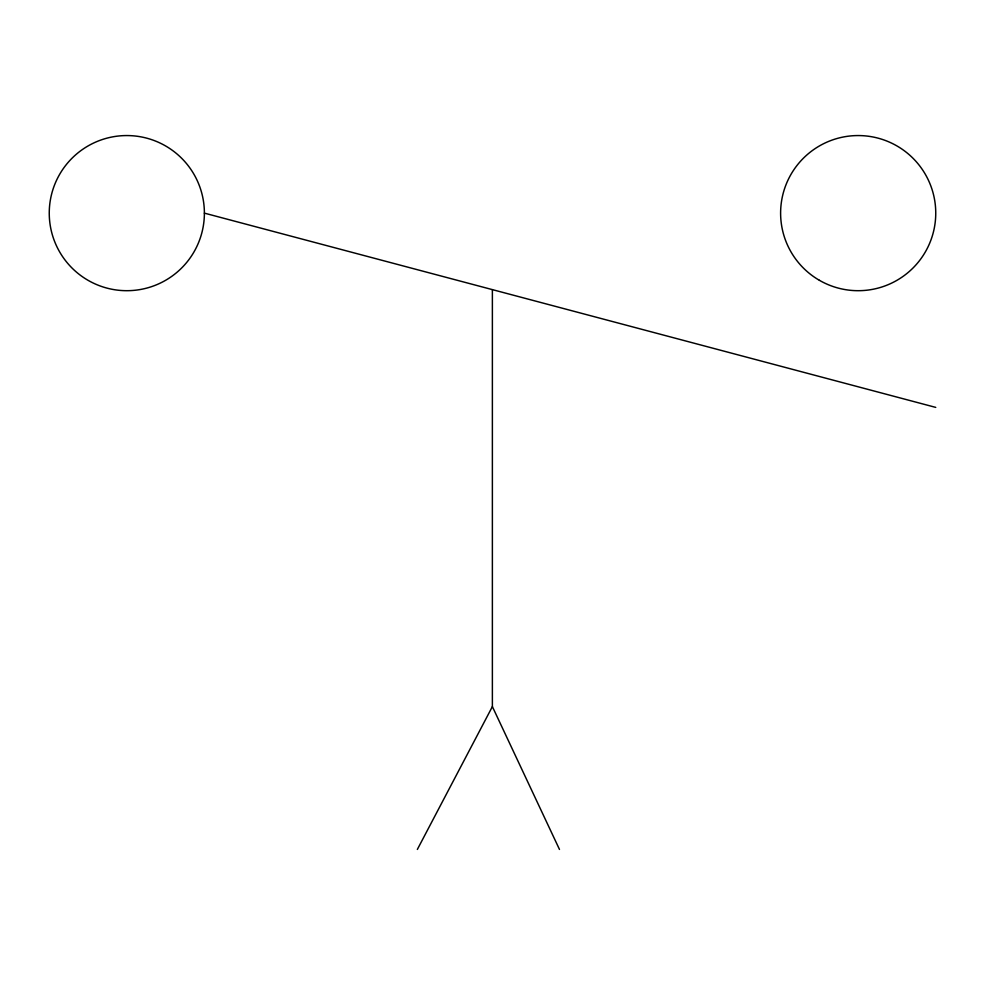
<?xml version="1.0" encoding="UTF-8"?>
<svg xmlns="http://www.w3.org/2000/svg" width="985" height="985" viewBox="0 0 985 985"><rect width="100%" height="100%" fill="white"/><g stroke="black" fill="none" stroke-linecap="round" stroke-linejoin="round"><path stroke-width="1.48" d="M417.357 849.439L492.377 706.59L492.377 289.627M204.387 213.129A77.569 77.569 0 0 1 88.034 280.306A77.569 77.569 0 0 1 88.034 145.952A77.569 77.569 0 0 1 204.387 213.129L935.75 407.396M492.377 706.59L559.48 849.439M819.397 280.306A77.569 77.569 0 0 0 935.75 213.129A77.569 77.569 0 0 0 819.397 145.952A77.569 77.569 0 0 0 819.397 280.306"/></g></svg>
